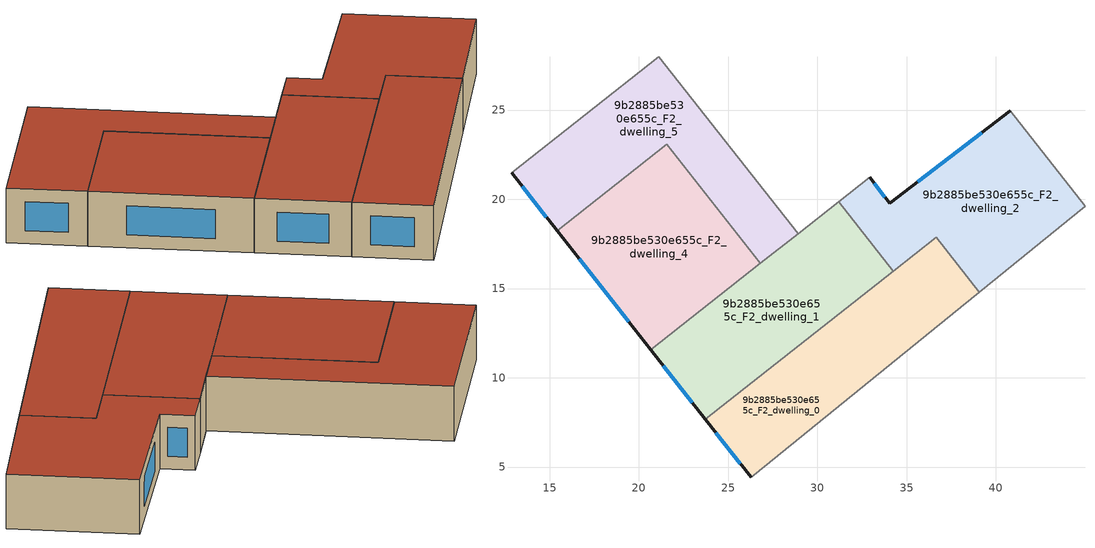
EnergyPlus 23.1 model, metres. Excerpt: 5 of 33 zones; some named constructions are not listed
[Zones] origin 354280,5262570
9b2885be530e655c_F2_dwelling_0
 floor to 9b2885be530e655c_F1_dwelling_0 (EU_floor_Construction): 36.64,17.86 39.05,14.79 26.28,4.43 23.71,7.69 z6
 wall outside (EU_wall_Construction): 23.71,7.69 26.28,4.43 z6:9
 wall adiabatic (EU_wall_Construction): 26.28,4.43 39.05,14.79 z6:9
 wall to 9b2885be530e655c_F2_dwelling_2 (EU_wall_Construction): 39.05,14.79 36.64,17.86 34.24,15.97 z6:9
 wall to 9b2885be530e655c_F2_dwelling_1 (EU_wall_Construction): 34.24,15.97 23.71,7.69 z6:9
 window (EU_Window_Construction): 24.31,6.92 25.67,5.19 z6.7:8.3
 roof outside (EU_roof_Construction): 39.05,14.79 36.64,17.86 23.71,7.69 26.28,4.43 z9
9b2885be530e655c_F2_dwelling_1
 floor to 9b2885be530e655c_F1_dwelling_1 (EU_floor_Construction): 31.18,19.86 34.24,15.97 23.71,7.69 20.65,11.58 z6
 wall outside (EU_wall_Construction): 20.65,11.58 23.71,7.69 z6:9
 wall to 9b2885be530e655c_F2_dwelling_4 (EU_wall_Construction): 26.8,16.41 20.65,11.58 z6:9
 wall to 9b2885be530e655c_F2_dwelling_2 (EU_wall_Construction): 34.24,15.97 31.18,19.86 z6:9
 wall to 9b2885be530e655c_F2_dwelling_5 (EU_wall_Construction): 28.91,18.08 26.8,16.41 z6:9
 wall to 9b2885be530e655c_F2_dwelling_6 (EU_wall_Construction): 31.18,19.86 28.91,18.08 z6:9
 window (EU_Window_Construction): 21.37,10.66 22.99,8.6 z6.7:8.3
 roof outside (EU_roof_Construction): 34.24,15.97 31.18,19.86 20.65,11.58 23.71,7.69 z9
9b2885be530e655c_F2_dwelling_2
 floor to 9b2885be530e655c_F1_dwelling_2 (EU_floor_Construction): 40.79,24.95 44.99,19.61 39.05,14.79 36.64,17.86 34.24,15.97 31.18,19.86 32.92,21.23 34.04,19.78 z6
 wall outside (EU_wall_Construction): 40.79,24.95 34.04,19.78 32.92,21.23 z6:9
 wall to 9b2885be530e655c_F2_dwelling_3 (EU_wall_Construction): 44.99,19.61 40.79,24.95 z6:9
 wall adiabatic (EU_wall_Construction): 39.05,14.79 44.99,19.61 z6:9
 wall to 9b2885be530e655c_F2_dwelling_6 (EU_wall_Construction): 32.92,21.23 31.18,19.86 z6:9
 window (EU_Window_Construction): 33.77,20.12 33.18,20.89 / 39.2,23.73 35.62,20.99 z6.7:8.3
 roof outside (EU_roof_Construction): 44.99,19.61 40.79,24.95 34.04,19.78 32.92,21.23 31.18,19.86 34.24,15.97 36.64,17.86 39.05,14.79 z9
9b2885be530e655c_F2_dwelling_4
 floor to 9b2885be530e655c_F1_dwelling_4 (EU_floor_Construction): 21.57,23.07 26.8,16.41 20.65,11.58 15.42,18.23 z6
 wall outside (EU_wall_Construction): 15.42,18.23 20.65,11.58 z6:9
 wall to 9b2885be530e655c_F2_dwelling_5 (EU_wall_Construction): 26.8,16.41 21.57,23.07 15.42,18.23 z6:9
 window (EU_Window_Construction): 16.65,16.67 19.42,13.14 z6.7:8.3
 roof outside (EU_roof_Construction): 26.8,16.41 21.57,23.07 15.42,18.23 20.65,11.58 z9
9b2885be530e655c_F2_dwelling_5
 floor to 9b2885be530e655c_F1_dwelling_5 (EU_floor_Construction): 21.12,27.98 28.91,18.08 26.8,16.41 21.57,23.07 15.42,18.23 12.86,21.49 z6
 wall outside (EU_wall_Construction): 12.86,21.49 15.42,18.23 z6:9
 wall to 9b2885be530e655c_F2_dwelling_6 (EU_wall_Construction): 28.91,18.08 21.12,27.98 z6:9
 wall to 9b2885be530e655c_F2_dwelling_7 (EU_wall_Construction): 21.12,27.98 12.86,21.49 z6:9
 window (EU_Window_Construction): 13.46,20.72 14.82,19 z6.7:8.3
 roof outside (EU_roof_Construction): 28.91,18.08 21.12,27.98 12.86,21.49 15.42,18.23 21.57,23.07 26.8,16.41 z9
[HVACTEMPLATE:THERMOSTAT] Constant Heating Setpoint=20; Constant Cooling Setpoint=50
EU_HeatOnly_9b2885be530e655c_F0_dwelling_0; EU_HeatOnly_9b2885be530e655c_F0_dwelling_1; EU_HeatOnly_9b2885be530e655c_F0_dwelling_2; EU_HeatOnly_9b2885be530e655c_F0_dwelling_3; EU_HeatOnly_9b2885be530e655c_F0_dwelling_4; EU_HeatOnly_9b2885be530e655c_F0_dwelling_5; EU_HeatOnly_9b2885be530e655c_F0_dwelling_6; EU_HeatOnly_9b2885be530e655c_F0_dwelling_7; EU_HeatOnly_9b2885be530e655c_F0_dwelling_8; EU_HeatOnly_9b2885be530e655c_F0_dwelling_9; EU_HeatOnly_9b2885be530e655c_F0_dwelling_10; EU_HeatOnly_9b2885be530e655c_F1_dwelling_0; EU_HeatOnly_9b2885be530e655c_F1_dwelling_1; EU_HeatOnly_9b2885be530e655c_F1_dwelling_2; EU_HeatOnly_9b2885be530e655c_F1_dwelling_3; EU_HeatOnly_9b2885be530e655c_F1_dwelling_4; EU_HeatOnly_9b2885be530e655c_F1_dwelling_5; EU_HeatOnly_9b2885be530e655c_F1_dwelling_6; EU_HeatOnly_9b2885be530e655c_F1_dwelling_7; EU_HeatOnly_9b2885be530e655c_F1_dwelling_8; EU_HeatOnly_9b2885be530e655c_F1_dwelling_9; EU_HeatOnly_9b2885be530e655c_F1_dwelling_10; EU_HeatOnly_9b2885be530e655c_F2_dwelling_0; EU_HeatOnly_9b2885be530e655c_F2_dwelling_1; EU_HeatOnly_9b2885be530e655c_F2_dwelling_2; EU_HeatOnly_9b2885be530e655c_F2_dwelling_3; EU_HeatOnly_9b2885be530e655c_F2_dwelling_4; EU_HeatOnly_9b2885be530e655c_F2_dwelling_5; EU_HeatOnly_9b2885be530e655c_F2_dwelling_6; EU_HeatOnly_9b2885be530e655c_F2_dwelling_7; EU_HeatOnly_9b2885be530e655c_F2_dwelling_8; EU_HeatOnly_9b2885be530e655c_F2_dwelling_9; EU_HeatOnly_9b2885be530e655c_F2_dwelling_10
[SCHEDULE:CONSTANT]
Name | Hourly Value
EU_AlwaysOn | 1
EU_CoolingOff | 0
[SCHEDULE:FILE] Column Number=1; Rows to Skip at Top=0; Number of Hours of Data=8760; Column Separator=Comma; Interpolate to Timestep=No; Minutes per Item=60; Adjust Schedule for Daylight Savings=Yes
Name | File
EU_Step8_GainSchedule_9b2885be530e655c_F2_dwelling_9_f000 | ../../schedules/9b2885be530e655c/9b2885be530e655c_F2_dwelling_9_f000_gain.csv
EU_Step8_GainSchedule_9b2885be530e655c_F2_dwelling_10_f000 | ../../schedules/9b2885be530e655c/9b2885be530e655c_F2_dwelling_10_f000_gain.csv
